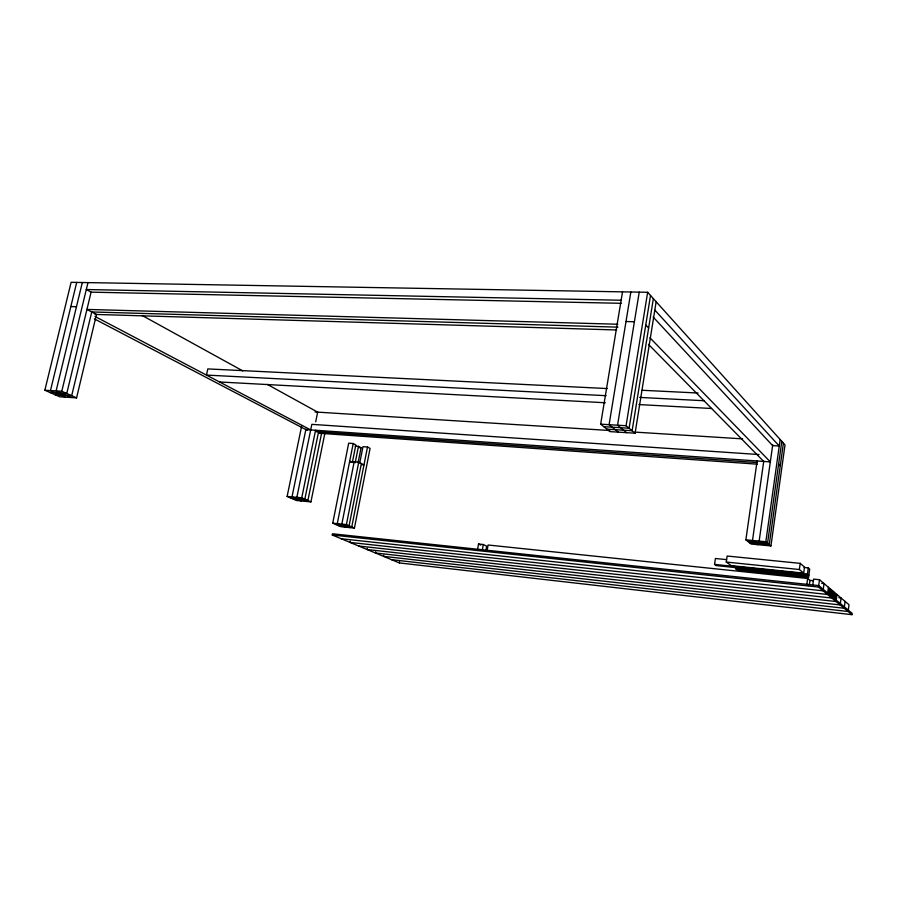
<?xml version="1.0" encoding="UTF-8"?>
<svg xmlns="http://www.w3.org/2000/svg" width="897" height="897" viewBox="0 0 897 897"><rect width="100%" height="100%" fill="white"/><g stroke="black" fill="none" stroke-linecap="round" stroke-linejoin="round"><path stroke-width="1.35" d="M851.982 614.68L852.15 613.335L818.726 585.595L332.529 533.782L332.282 535.027L399.311 562.924L851.982 614.68L818.524 587.064L332.282 535.027M845.075 601.405L844.2 608.256L383.557 556.364L383.781 555.198M830.487 595.35L831.227 589.665L829.994 588.611L829.243 594.33M830.79 595.608L831.53 589.923L833.963 591.986L833.235 597.637M832.752 590.955L831.833 598.041L358.71 546.026M833.537 597.884L834.266 592.244L835.466 593.253L834.737 598.882M835.04 599.14L835.769 593.511L848.999 604.724L848.136 611.507L391.507 559.672M836.957 594.52L836.049 601.528L367.165 549.536L367.389 548.347M818.524 587.064L819.499 579.72L813.557 579.103L812.783 584.956M828.447 587.3L827.505 594.476L350.088 542.438L350.323 541.216M828.94 594.072L829.68 588.354L819.499 579.72M726.514 559.627L715.425 558.495L714.55 564.415L716.255 565.592L808.87 575.19L807.468 574.024L808.287 567.924L804.127 567.498M487.161 550.265L488.103 545.006L807.636 578.475L806.852 584.328L808.421 585.595M808.601 577.197L807.199 576.031L735.394 568.563L737.009 569.73L808.601 577.197L809.688 569.113L808.287 567.924M809.363 585.068L809.98 580.415L807.636 578.475M803.678 573.116L799.362 569.528L800.191 563.361L727.142 556.028L726.267 562.06L731.29 565.637L803.678 573.116L804.497 567.005L800.191 563.361M617.775 324.243L86.919 309.42L96.484 314.466L76.581 397.864L59.785 396.799L44.85 390.251L71.11 282.32L647.645 292.287L785.01 444.912L770.938 545.937L765.847 541.71L780.155 439.519M781.792 441.335L767.563 543.134L747.649 541.239M783.406 443.129L769.256 544.546L749.421 542.651M763.717 461.428L752.493 540.454L757.73 544.681M772.754 444.62L759.154 541.082L764.322 545.309M770.938 545.937L751.17 544.053L745.867 539.826L757.124 460.968M653.352 298.623L632.116 430.739L606.921 429.158M622.518 291.85L600.665 424.169L610.005 431.614L635.087 433.206L656.156 301.74M635.087 433.206L626.072 425.727L647.645 292.287M650.516 295.472L629.111 428.239L603.816 426.68M630.849 291.996L609.085 424.685L618.325 432.141M639.225 292.142L617.551 425.2L626.678 432.668M485.972 550.074L486.667 546.161L483.304 544.513L478.527 544.008L477.585 549.244M482.373 549.749L483.304 544.513M399.311 562.924L399.524 561.769M375.675 551.801L375.439 552.989L840.175 604.937L841.072 598.007L838.818 597.761M359.764 462.897L362.971 446.672L367.501 447.009L351.759 526.92L338.158 525.519M352.342 462.538L355.84 444.934L353.205 443.522L348.686 443.185L332.731 523.186L340.849 526.674L354.427 528.086L370.08 448.41L367.501 447.009M353.205 443.522L337.272 523.646L345.356 527.144M354.18 461.82L341.824 524.117L349.886 527.615M355.19 462.818L358.452 446.336L355.089 446.089M358.082 462.796L361.054 447.738L358.452 446.336M354.427 528.086L346.399 524.588L358.733 462.19L349.639 461.462L351.411 462.37M361.356 463.547L349.09 525.754L335.456 524.353M318.57 431.838L304.834 499.169L290.247 497.79M321.575 433.296L307.895 500.537L293.341 499.147M301.65 426.109L287.13 496.422L296.414 500.492L310.934 501.883L325.106 432.119M305.933 429.147L291.985 496.882L301.235 500.952M315.699 421.803L317.673 412.138L267.362 384.421M310.934 501.883L301.751 497.801L315.565 430.257L321.552 433.419M76.581 397.864L61.781 391.283L87.962 282.611M621.139 300.248L86.291 289.529L91.09 292.153L66.759 393.503L49.873 392.46M91.741 311.954L71.693 395.689L54.852 394.635M76.694 282.42L50.467 390.599L65.358 397.147M82.311 282.521L56.107 390.946L70.964 397.506M91.09 292.153L621.318 303.309M70.841 306.561L76.469 306.718M626.005 321.53L634.403 321.754M91.718 311.954L617.932 327.147M95.071 314.421L616.665 329.973M607.303 388.558L207.824 368.914L206.456 375.081L606.137 395.689M642.218 390.273L698.09 393.021M639.673 397.416L703.966 400.724M219.552 381.976L605.363 402.764M638.911 404.569L711.601 408.494M44.85 390.251L61.781 391.283M600.665 424.169L626.072 425.727M315.015 411.97L609.893 430.515M635.042 432.107L742.66 438.868M759.041 454.544L311.831 424.348L296.851 497.342L306.079 501.412M305.843 429.573L770.321 461.888M316.136 431.67L757.046 462.56M319.5 433.273L757.326 464.175M358.811 447.569L361.054 447.738M361.704 464.713L363.969 464.904L358.733 462.19M287.13 496.422L301.751 497.801M745.867 539.826L765.847 541.71M726.267 562.06L799.362 569.528M332.731 523.186L346.399 524.588M714.55 564.415L807.468 574.024M809.98 580.415L813.512 580.785M821.674 583.308L824.029 583.555L823.076 590.82L341.275 538.772M478.527 544.008L480.77 545.107M94.376 318.883L307.436 430.414M94.981 316.45L311.046 430.1M142.197 315.497L242.818 370.91M648.497 344.381L763.874 461.585M649.944 337.788L770.445 462.011M645.75 325.028L648.621 328.033M778.607 464.074L780.244 465.79M653.139 317.033L772.62 445.607L779.246 446.033L654.821 310.082"/></g></svg>
